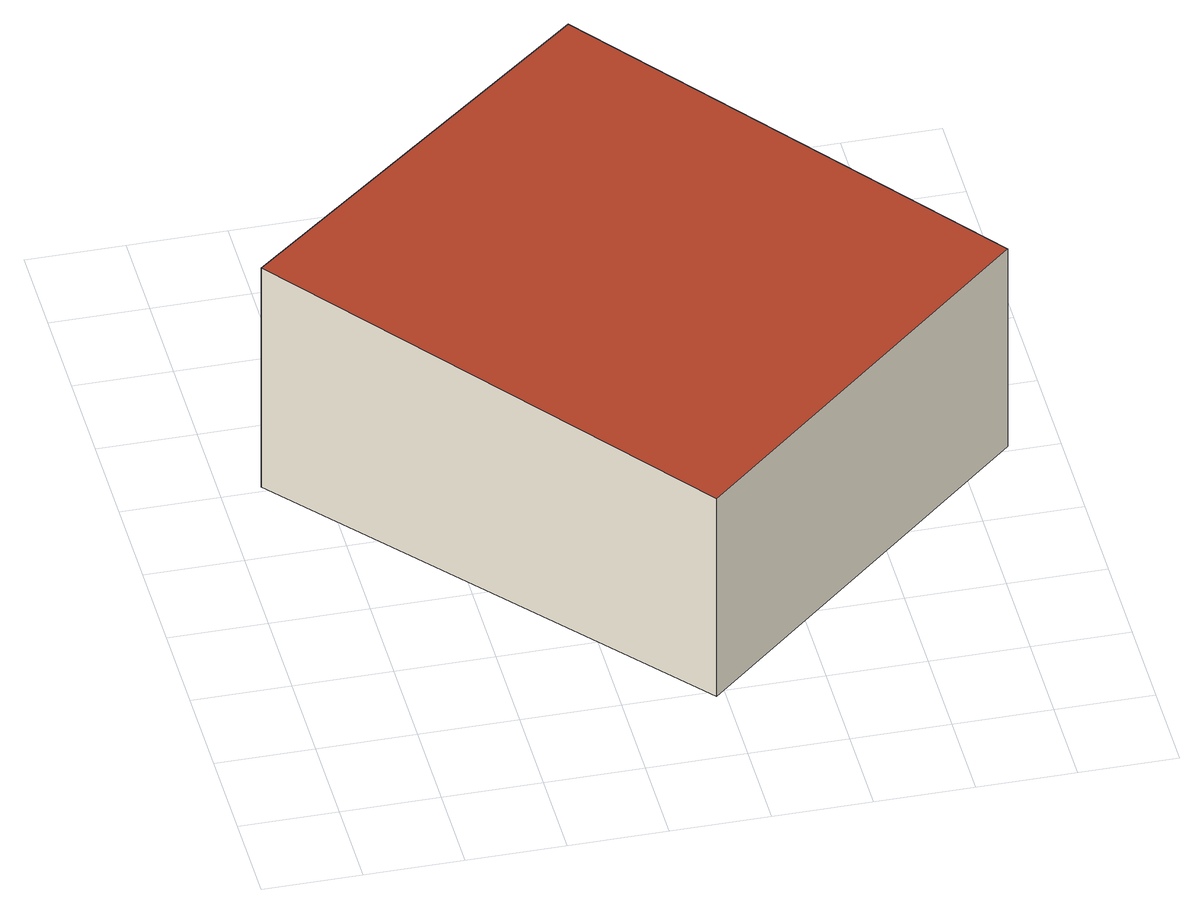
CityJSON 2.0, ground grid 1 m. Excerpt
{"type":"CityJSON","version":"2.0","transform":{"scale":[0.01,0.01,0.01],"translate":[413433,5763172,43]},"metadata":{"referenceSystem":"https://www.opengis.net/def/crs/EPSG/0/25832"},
"CityObjects":{
"building1":{"type":"Building","attributes":{"Gemeindeschluessel":"05570044","Geometrietyp2DReferenz":"3000","function":"31001_9998","roofType":"2100","measuredHeight":2.66},"geometry":[{"type":"Solid","lod":"2","boundaries":[[[[0,1,2,3]],[[4,5,1,0]],[[6,7,5,4]],[[3,2,7,6]],[[4,0,3,6]],[[1,5,7,2]]]],"semantics":{"surfaces":[{"type":"WallSurface"},{"type":"RoofSurface"},{"type":"GroundSurface"}],"values":[[0,0,0,0,1,2]]}}]}
},
"vertices":[
[749,407,322],[749,407,83],[412,809,83],[412,809,348],[391,93,322],[391,93,83],[41,507,348],[41,507,83]
]}
